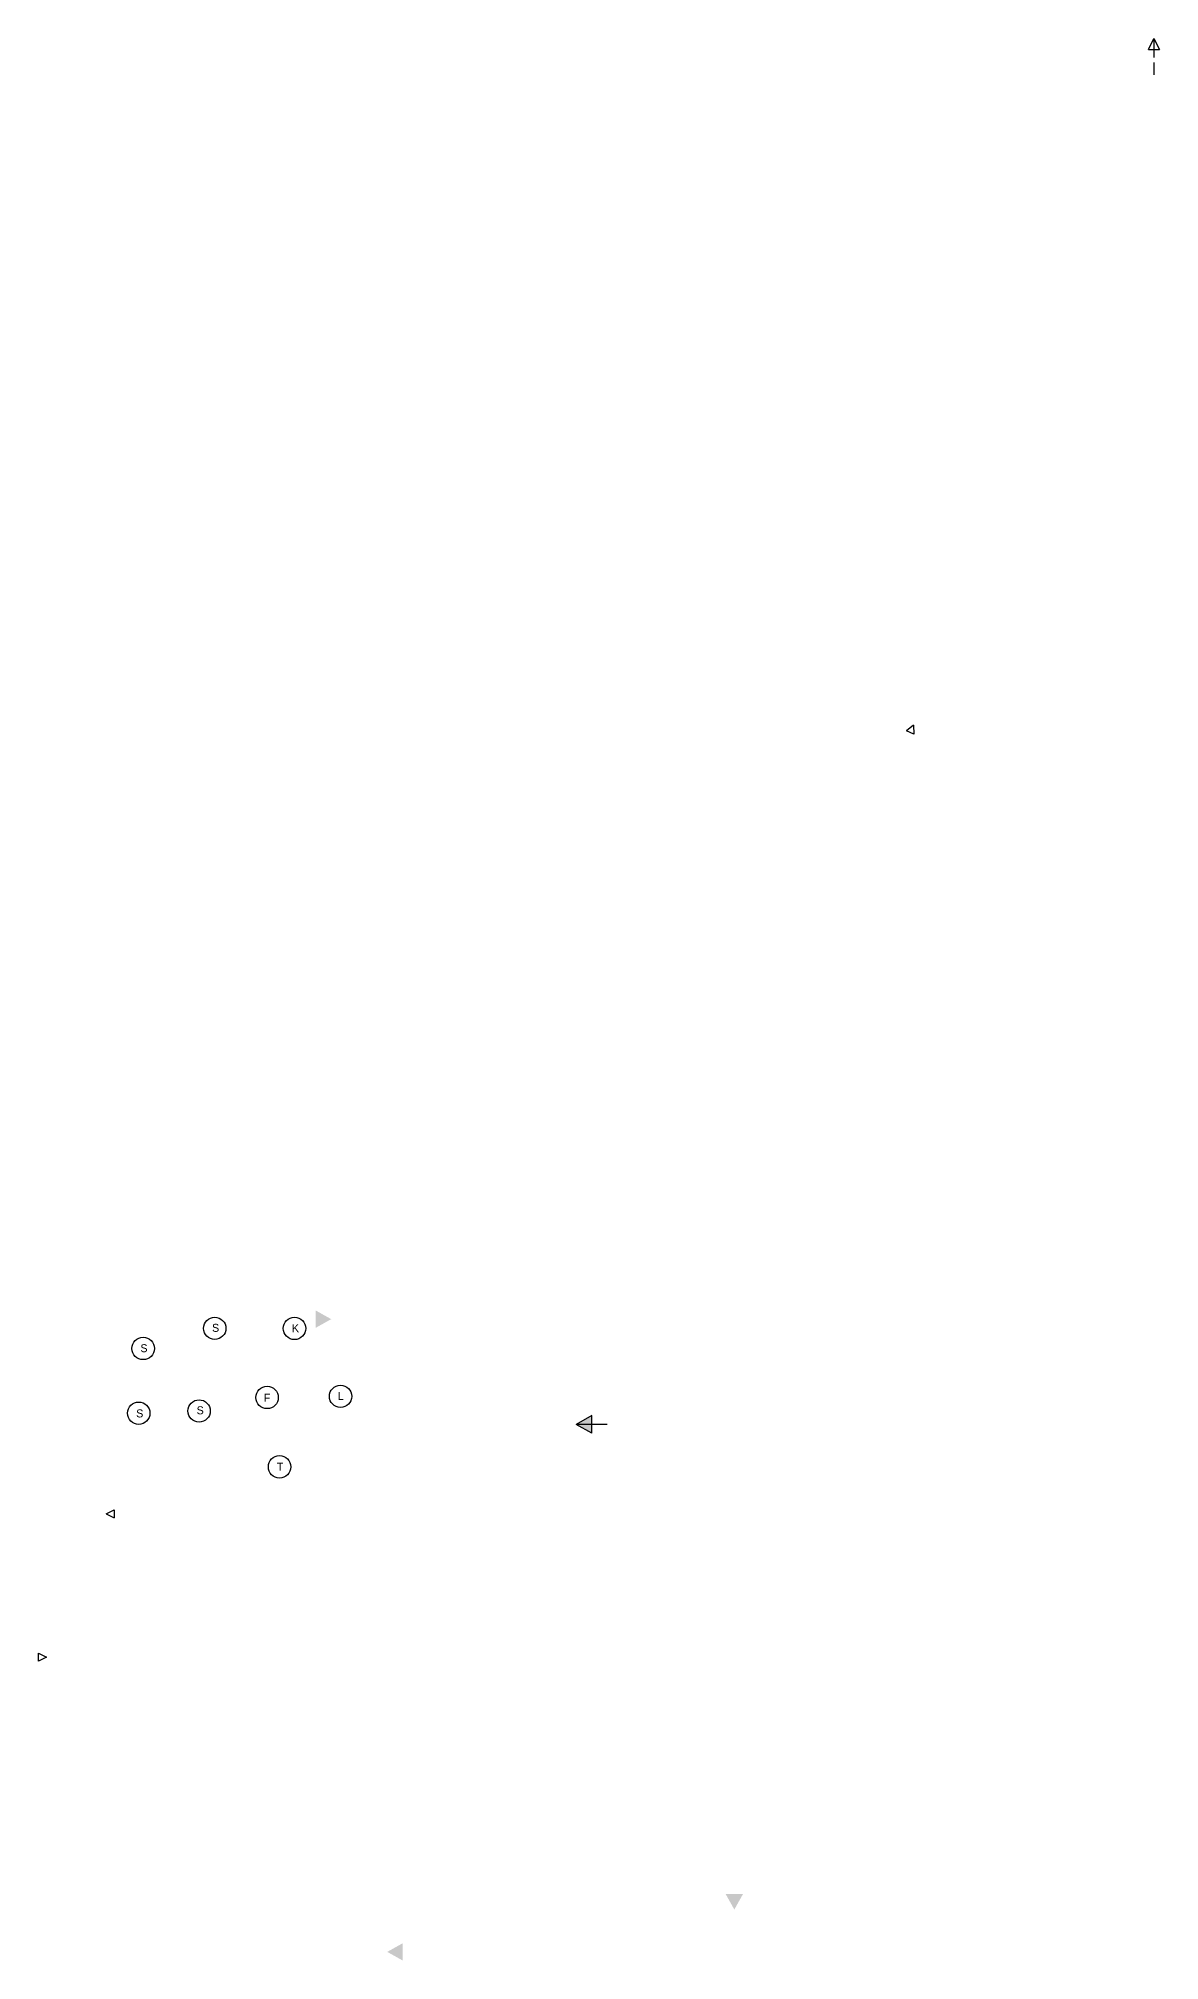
# Model space of a CAD drawing. Header units: feet. Extents: x 437 to 1867, y 198 to 1564.
# Drawn here: x 1167 to 1867, y 363 to 1564 of the extents above; entities that cross this region are included whole.
import ezdxf

# ---------------------------------------------------------------- set-up
doc = ezdxf.new("R2010")
doc.units = ezdxf.units.FT
doc.header["$MEASUREMENT"] = 0
doc.linetypes.add('ACAD_ISO02W100', pattern=[15, 12, -3])

msp = doc.modelspace()

# ---------------------------------------------------------------- hatches: boundary and pattern name
at = {"true_color": 0x000000}
h = msp.add_hatch(color=18, dxfattribs=at)
h.paths.add_polyline_path([(1394.3171, 374.17192), (1384.62747, 368.75125), (1394.3171, 368.75125)])
h.paths.add_polyline_path([(1394.3171, 368.75125), (1384.62747, 368.75125), (1394.3171, 363.33057)])
h.paths.add_polyline_path([(1512.35456, 703.75399), (1502.66493, 698.33331), (1512.35456, 698.33331)])
h.paths.add_polyline_path([(1512.35456, 698.33331), (1502.66493, 698.33331), (1512.35456, 692.91264)])
h.paths.add_polyline_path([(1339.91453, 769.46288), (1339.91453, 764.04221), (1349.60416, 764.04221)])
h.paths.add_polyline_path([(1349.60416, 764.04221), (1339.91453, 764.04221), (1339.91453, 758.62153)])
h.paths.add_polyline_path([(1601.48548, 404.89082), (1596.0648, 404.89082), (1601.48548, 395.20118)])
h.paths.add_polyline_path([(1606.90615, 404.89082), (1601.48548, 404.89082), (1601.48548, 395.20118)])

# ---------------------------------------------------------------- linework, layer by layer
at = {"linetype": 'ACAD_ISO02W100'}
for p, q in [((1860.18962, 1557.16187), (1863.68962, 1564.16187)), ((1863.68962, 1564.16187), (1867.18962, 1557.16187)), ((1863.68962, 1564.16187), (1863.68962, 1541.42546)), ((1860.18962, 1557.16187), (1867.18962, 1557.16187))]:
    msp.add_line(p, q, dxfattribs=at)
for p, q in [((1713.48298, 1135.05866), (1709.06527, 1131.63319)), ((1713.57273, 1129.46921), (1709.06527, 1131.63319)), ((1713.48298, 1135.05866), (1713.57273, 1129.46921)), ((1512.35456, 703.75399), (1502.66493, 698.33331)), ((1522.0442, 698.33331), (1502.66493, 698.33331)), ((1512.35456, 692.91264), (1502.66493, 698.33331)), ((1512.35456, 692.91264), (1512.35456, 703.75399)), ((1209, 642.5), (1214, 645)), ((1209, 642.5), (1214, 640)), ((1214, 645), (1214, 640)), ((1166.66841, 555.43175), (1171.66841, 552.93175)), ((1166.66841, 550.43175), (1166.66841, 555.43175)), ((1171.66841, 552.93175), (1166.66841, 550.43175))]:
    msp.add_line(p, q)
for centre in [(1276.82005, 758.30885), (1326.67074, 758.28778), (1232.11547, 745.74847), (1309.5311, 715.13983), (1355.46532, 715.82472), (1229.32143, 705.27614), (1267.04092, 706.67174), (1317.33357, 671.7818)]:
    msp.add_circle(centre, 7)

# ---------------------------------------------------------------- texts
at = {"char_height": 5, "width": 7.2329995, "attachment_point": 1}
for s, insert in [('S', (1275.14675, 761.12314)), ('K', (1325.03198, 760.89349)), ('S', (1230.37826, 748.37411)), ('S', (1265.51747, 709.59543)), ('F', (1307.46172, 717.44303)), ('L', (1353.67121, 718.61847)), ('S', (1227.75587, 707.6495)), ('T', (1315.59403, 674.32893))]:
    msp.add_mtext(s, dxfattribs=dict(at, insert=insert))

doc.saveas('drawing.dxf')
